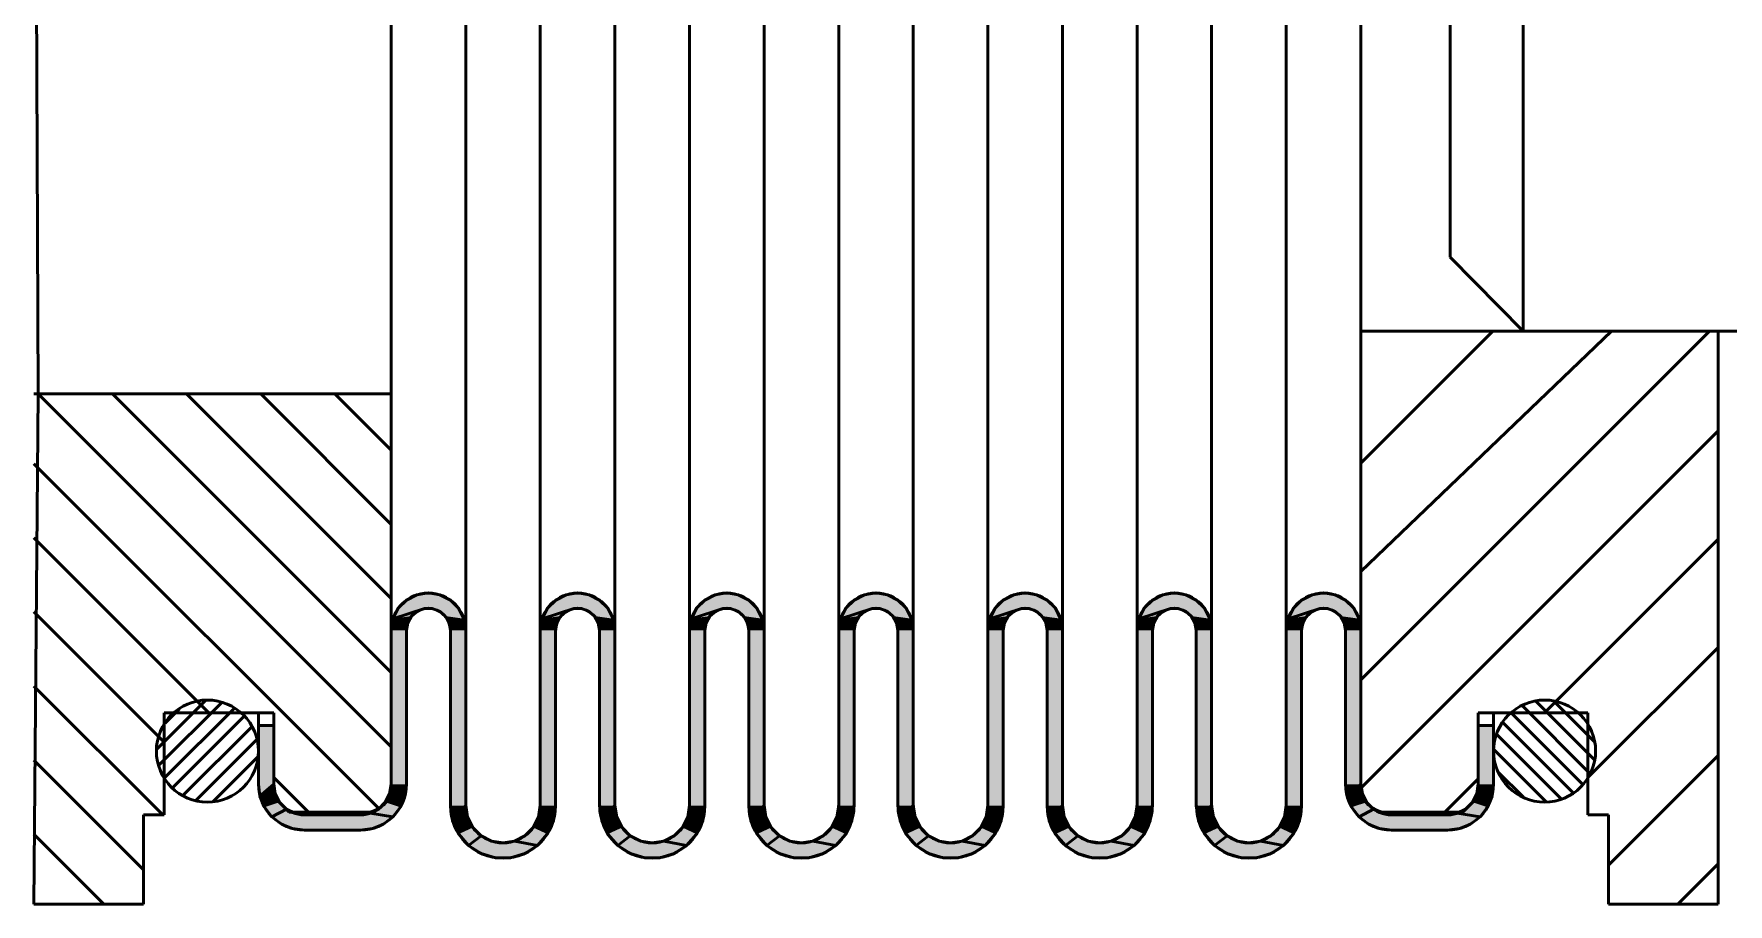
# Model space of a CAD drawing. Header units: millimetres. Extents: x 98 to 4367, y -12 to 2058.
# Drawn here: x 391.4 to 408, y 1270.19 to 1278.72 of the extents above; entities that cross this region are included whole.
import ezdxf

# ---------------------------------------------------------------- set-up
doc = ezdxf.new("R2010")
doc.units = ezdxf.units.MM
doc.layers.get('0').update_dxf_attribs({"lineweight": 50})

# ---------------------------------------------------------------- blocks, each defined once
blk = doc.blocks.new('*U248')
at = {"color": 2, "linetype": 'Continuous', "extrusion": (0, 0, -1)}
for points in [[(-114.841, 180.64), (-116.152, 180.432), (-114.434, 180.432)], [(-115.293, 180.711), (-115.745, 180.64), (-114.841, 180.64)], [(-115.745, 180.64), (-116.152, 180.432), (-114.841, 180.64)], [(-114.11, 180.109), (-115.143, 180.098), (-113.903, 179.701)], [(-114.434, 180.432), (-116.475, 180.109), (-114.11, 180.109)], [(-116.475, 180.109), (-115.143, 180.098), (-114.11, 180.109)], [(-116.152, 180.432), (-116.475, 180.109), (-114.434, 180.432)], [(-116.475, 180.109), (-115.442, 180.098), (-115.143, 180.098)], [(-116.475, 180.109), (-116.683, 179.701), (-115.442, 180.098)], [(-115.442, 180.098), (-116.683, 179.701), (-115.724, 179.996)], [(-115.724, 179.996), (-116.683, 179.701), (-115.953, 179.804)], [(-115.953, 179.804), (-116.683, 179.701), (-116.102, 179.544)], [(-116.683, 179.701), (-116.754, 179.25), (-116.102, 179.544)], [(-116.102, 179.544), (-116.754, 179.25), (-116.154, 179.25)], [(-116.154, 179.25), (-116.754, 172.373), (-116.154, 172.373)], [(-116.754, 179.25), (-116.754, 172.373), (-116.154, 179.25)], [(-116.754, 172.373), (-116.238, 171.792), (-116.154, 172.373)]]:
    blk.add_solid(points, dxfattribs=at)
blk = doc.blocks.new('*U249')
at = {"color": 2, "linetype": 'Continuous', "extrusion": (0, 0, -1)}
for points in [[(-120.687, 180.64), (-121.998, 180.432), (-120.28, 180.432)], [(-121.139, 180.711), (-121.591, 180.64), (-120.687, 180.64)], [(-121.591, 180.64), (-121.998, 180.432), (-120.687, 180.64)], [(-119.957, 180.109), (-120.989, 180.098), (-119.749, 179.701)], [(-120.28, 180.432), (-122.321, 180.109), (-119.957, 180.109)], [(-122.321, 180.109), (-120.989, 180.098), (-119.957, 180.109)], [(-121.998, 180.432), (-122.321, 180.109), (-120.28, 180.432)], [(-122.321, 180.109), (-121.289, 180.098), (-120.989, 180.098)], [(-122.321, 180.109), (-122.529, 179.701), (-121.289, 180.098)], [(-121.289, 180.098), (-122.529, 179.701), (-121.57, 179.996)], [(-121.57, 179.996), (-122.529, 179.701), (-121.799, 179.804)], [(-121.799, 179.804), (-122.529, 179.701), (-121.949, 179.544)], [(-122.529, 179.701), (-122.601, 179.25), (-121.949, 179.544)], [(-121.949, 179.544), (-122.601, 179.25), (-122.001, 179.25)], [(-122.001, 179.25), (-122.601, 172.373), (-122.001, 172.373)], [(-122.601, 179.25), (-122.601, 172.373), (-122.001, 179.25)], [(-122.601, 172.373), (-122.084, 171.792), (-122.001, 172.373)]]:
    blk.add_solid(points, dxfattribs=at)
blk = doc.blocks.new('*U250')
at = {"color": 2, "linetype": 'Continuous', "extrusion": (0, 0, -1)}
for points in [[(-126.534, 180.64), (-127.844, 180.432), (-126.126, 180.432)], [(-126.985, 180.711), (-127.437, 180.64), (-126.534, 180.64)], [(-127.437, 180.64), (-127.844, 180.432), (-126.534, 180.64)], [(-125.803, 180.109), (-126.836, 180.098), (-125.595, 179.701)], [(-126.126, 180.432), (-128.168, 180.109), (-125.803, 180.109)], [(-128.168, 180.109), (-126.836, 180.098), (-125.803, 180.109)], [(-127.844, 180.432), (-128.168, 180.109), (-126.126, 180.432)], [(-128.168, 180.109), (-127.135, 180.098), (-126.836, 180.098)], [(-128.168, 180.109), (-128.375, 179.701), (-127.135, 180.098)], [(-127.135, 180.098), (-128.375, 179.701), (-127.416, 179.996)], [(-127.416, 179.996), (-128.375, 179.701), (-127.645, 179.804)], [(-127.645, 179.804), (-128.375, 179.701), (-127.795, 179.544)], [(-128.375, 179.701), (-128.447, 179.25), (-127.795, 179.544)], [(-127.795, 179.544), (-128.447, 179.25), (-127.847, 179.25)], [(-127.847, 179.25), (-128.447, 172.373), (-127.847, 172.373)], [(-128.447, 179.25), (-128.447, 172.373), (-127.847, 179.25)], [(-128.447, 172.373), (-127.93, 171.792), (-127.847, 172.373)]]:
    blk.add_solid(points, dxfattribs=at)
blk = doc.blocks.new('*U251')
at = {"color": 2, "linetype": 'Continuous', "extrusion": (0, 0, -1)}
for points in [[(-132.38, 180.64), (-133.69, 180.432), (-131.972, 180.432)], [(-132.831, 180.711), (-133.283, 180.64), (-132.38, 180.64)], [(-133.283, 180.64), (-133.69, 180.432), (-132.38, 180.64)], [(-131.649, 180.109), (-132.682, 180.098), (-131.441, 179.701)], [(-131.972, 180.432), (-134.014, 180.109), (-131.649, 180.109)], [(-134.014, 180.109), (-132.682, 180.098), (-131.649, 180.109)], [(-133.69, 180.432), (-134.014, 180.109), (-131.972, 180.432)], [(-134.014, 180.109), (-132.981, 180.098), (-132.682, 180.098)], [(-134.014, 180.109), (-134.221, 179.701), (-132.981, 180.098)], [(-132.981, 180.098), (-134.221, 179.701), (-133.262, 179.996)], [(-133.262, 179.996), (-134.221, 179.701), (-133.491, 179.804)], [(-133.491, 179.804), (-134.221, 179.701), (-133.641, 179.544)], [(-134.221, 179.701), (-134.293, 179.25), (-133.641, 179.544)], [(-133.641, 179.544), (-134.293, 179.25), (-133.693, 179.25)], [(-133.693, 179.25), (-134.293, 172.373), (-133.693, 172.373)], [(-134.293, 179.25), (-134.293, 172.373), (-133.693, 179.25)], [(-134.293, 172.373), (-133.776, 171.792), (-133.693, 172.373)]]:
    blk.add_solid(points, dxfattribs=at)
blk = doc.blocks.new('*U252')
at = {"color": 2, "linetype": 'Continuous', "extrusion": (0, 0, -1)}
for points in [[(-138.226, 180.64), (-139.537, 180.432), (-137.818, 180.432)], [(-138.677, 180.711), (-139.129, 180.64), (-138.226, 180.64)], [(-139.129, 180.64), (-139.537, 180.432), (-138.226, 180.64)], [(-137.495, 180.109), (-138.528, 180.098), (-137.287, 179.701)], [(-137.818, 180.432), (-139.86, 180.109), (-137.495, 180.109)], [(-139.86, 180.109), (-138.528, 180.098), (-137.495, 180.109)], [(-139.537, 180.432), (-139.86, 180.109), (-137.818, 180.432)], [(-139.86, 180.109), (-138.827, 180.098), (-138.528, 180.098)], [(-139.86, 180.109), (-140.067, 179.701), (-138.827, 180.098)], [(-138.827, 180.098), (-140.067, 179.701), (-139.108, 179.996)], [(-139.108, 179.996), (-140.067, 179.701), (-139.337, 179.804)], [(-139.337, 179.804), (-140.067, 179.701), (-139.487, 179.544)], [(-140.067, 179.701), (-140.139, 179.25), (-139.487, 179.544)], [(-139.487, 179.544), (-140.139, 179.25), (-139.539, 179.25)], [(-139.539, 179.25), (-140.139, 172.373), (-139.539, 172.373)], [(-140.139, 179.25), (-140.139, 172.373), (-139.539, 179.25)], [(-140.139, 172.373), (-139.623, 171.792), (-139.539, 172.373)]]:
    blk.add_solid(points, dxfattribs=at)
blk = doc.blocks.new('*U253')
at = {"color": 2, "linetype": 'Continuous', "extrusion": (0, 0, -1)}
for points in [[(-144.072, 180.64), (-145.383, 180.432), (-143.665, 180.432)], [(-144.524, 180.711), (-144.975, 180.64), (-144.072, 180.64)], [(-144.975, 180.64), (-145.383, 180.432), (-144.072, 180.64)], [(-143.341, 180.109), (-144.374, 180.098), (-143.134, 179.701)], [(-143.665, 180.432), (-145.706, 180.109), (-143.341, 180.109)], [(-145.706, 180.109), (-144.374, 180.098), (-143.341, 180.109)], [(-145.383, 180.432), (-145.706, 180.109), (-143.665, 180.432)], [(-145.706, 180.109), (-144.673, 180.098), (-144.374, 180.098)], [(-145.706, 180.109), (-145.914, 179.701), (-144.673, 180.098)], [(-144.673, 180.098), (-145.914, 179.701), (-144.954, 179.996)], [(-144.954, 179.996), (-145.914, 179.701), (-145.184, 179.804)], [(-145.184, 179.804), (-145.914, 179.701), (-145.333, 179.544)], [(-145.914, 179.701), (-145.985, 179.25), (-145.333, 179.544)], [(-145.333, 179.544), (-145.985, 179.25), (-145.385, 179.25)], [(-145.385, 179.25), (-145.985, 172.373), (-145.385, 172.373)], [(-145.985, 179.25), (-145.985, 172.373), (-145.385, 179.25)], [(-145.985, 172.373), (-145.469, 171.792), (-145.385, 172.373)]]:
    blk.add_solid(points, dxfattribs=at)
blk = doc.blocks.new('*U254')
at = {"color": 2, "linetype": 'Continuous', "extrusion": (0, 0, -1)}
for points in [[(-149.918, 180.64), (-151.229, 180.432), (-149.511, 180.432)], [(-150.37, 180.711), (-150.821, 180.64), (-149.918, 180.64)], [(-150.821, 180.64), (-151.229, 180.432), (-149.918, 180.64)], [(-149.187, 180.109), (-150.22, 180.098), (-148.98, 179.701)], [(-149.511, 180.432), (-151.552, 180.109), (-149.187, 180.109)], [(-151.552, 180.109), (-150.22, 180.098), (-149.187, 180.109)], [(-151.229, 180.432), (-151.552, 180.109), (-149.511, 180.432)], [(-151.552, 180.109), (-150.519, 180.098), (-150.22, 180.098)], [(-151.552, 180.109), (-151.76, 179.701), (-150.519, 180.098)], [(-150.519, 180.098), (-151.76, 179.701), (-150.801, 179.996)], [(-150.801, 179.996), (-151.76, 179.701), (-151.03, 179.804)], [(-151.03, 179.804), (-151.76, 179.701), (-151.179, 179.544)], [(-151.76, 179.701), (-151.831, 179.25), (-151.179, 179.544)], [(-151.179, 179.544), (-151.831, 179.25), (-151.231, 179.25)], [(-151.231, 179.25), (-151.831, 173.211), (-151.231, 173.211)], [(-151.831, 179.25), (-151.831, 173.211), (-151.231, 179.25)], [(-151.831, 173.211), (-151.293, 172.745), (-151.231, 173.211)]]:
    blk.add_solid(points, dxfattribs=at)
blk = doc.blocks.new('*U255')
at = {"color": 2, "linetype": 'Continuous', "extrusion": (0, 0, -1)}
for points in [[(-115.143, 180.098), (-114.862, 179.996), (-113.903, 179.701)], [(-114.862, 179.996), (-114.633, 179.804), (-113.903, 179.701)], [(-113.903, 179.701), (-114.483, 179.544), (-113.831, 179.25)], [(-114.483, 179.544), (-114.431, 179.25), (-113.831, 179.25)], [(-114.633, 179.804), (-114.483, 179.544), (-113.903, 179.701)], [(-113.831, 179.25), (-114.431, 173.211), (-113.831, 173.211)], [(-114.431, 179.25), (-114.431, 173.211), (-113.831, 179.25)], [(-113.773, 172.84), (-114.37, 172.745), (-113.602, 172.506)], [(-114.37, 172.745), (-114.19, 172.311), (-113.602, 172.506)], [(-113.831, 173.211), (-114.37, 172.745), (-113.773, 172.84)], [(-114.431, 173.211), (-114.37, 172.745), (-113.831, 173.211)], [(-113.337, 172.24), (-113.904, 171.939), (-113.002, 172.07)], [(-113.602, 172.506), (-114.19, 172.311), (-113.337, 172.24)], [(-114.19, 172.311), (-113.904, 171.939), (-113.337, 172.24)]]:
    blk.add_solid(points, dxfattribs=at)
blk = doc.blocks.new('*U256')
at = {"color": 2, "linetype": 'Continuous', "extrusion": (0, 0, -1)}
for points in [[(-120.989, 180.098), (-120.708, 179.996), (-119.749, 179.701)], [(-120.708, 179.996), (-120.479, 179.804), (-119.749, 179.701)], [(-119.749, 179.701), (-120.329, 179.544), (-119.677, 179.25)], [(-120.329, 179.544), (-120.277, 179.25), (-119.677, 179.25)], [(-120.479, 179.804), (-120.329, 179.544), (-119.749, 179.701)], [(-119.677, 179.25), (-120.277, 172.373), (-119.677, 172.373)], [(-120.277, 179.25), (-120.277, 172.373), (-119.677, 179.25)], [(-119.677, 172.373), (-120.194, 171.792), (-119.606, 171.921)], [(-120.277, 172.373), (-120.194, 171.792), (-119.677, 172.373)], [(-119.398, 171.514), (-119.95, 171.258), (-119.075, 171.19)], [(-119.606, 171.921), (-120.194, 171.792), (-119.398, 171.514)], [(-120.194, 171.792), (-119.95, 171.258), (-119.398, 171.514)], [(-119.075, 171.19), (-119.566, 170.815), (-118.668, 170.983)], [(-119.95, 171.258), (-119.566, 170.815), (-119.075, 171.19)]]:
    blk.add_solid(points, dxfattribs=at)
blk = doc.blocks.new('*U257')
at = {"color": 2, "linetype": 'Continuous', "extrusion": (0, 0, -1)}
for points in [[(-126.836, 180.098), (-126.554, 179.996), (-125.595, 179.701)], [(-126.554, 179.996), (-126.325, 179.804), (-125.595, 179.701)], [(-125.595, 179.701), (-126.176, 179.544), (-125.524, 179.25)], [(-126.176, 179.544), (-126.124, 179.25), (-125.524, 179.25)], [(-126.325, 179.804), (-126.176, 179.544), (-125.595, 179.701)], [(-125.524, 179.25), (-126.124, 172.373), (-125.524, 172.373)], [(-126.124, 179.25), (-126.124, 172.373), (-125.524, 179.25)], [(-125.524, 172.373), (-126.04, 171.792), (-125.452, 171.921)], [(-126.124, 172.373), (-126.04, 171.792), (-125.524, 172.373)], [(-125.245, 171.514), (-125.796, 171.258), (-124.921, 171.19)], [(-125.452, 171.921), (-126.04, 171.792), (-125.245, 171.514)], [(-126.04, 171.792), (-125.796, 171.258), (-125.245, 171.514)], [(-124.921, 171.19), (-125.412, 170.815), (-124.514, 170.983)], [(-125.796, 171.258), (-125.412, 170.815), (-124.921, 171.19)]]:
    blk.add_solid(points, dxfattribs=at)
blk = doc.blocks.new('*U258')
at = {"color": 2, "linetype": 'Continuous', "extrusion": (0, 0, -1)}
for points in [[(-132.682, 180.098), (-132.401, 179.996), (-131.441, 179.701)], [(-132.401, 179.996), (-132.171, 179.804), (-131.441, 179.701)], [(-131.441, 179.701), (-132.022, 179.544), (-131.37, 179.25)], [(-132.022, 179.544), (-131.97, 179.25), (-131.37, 179.25)], [(-132.171, 179.804), (-132.022, 179.544), (-131.441, 179.701)], [(-131.37, 179.25), (-131.97, 172.373), (-131.37, 172.373)], [(-131.97, 179.25), (-131.97, 172.373), (-131.37, 179.25)], [(-131.37, 172.373), (-131.886, 171.792), (-131.298, 171.921)], [(-131.97, 172.373), (-131.886, 171.792), (-131.37, 172.373)], [(-131.091, 171.514), (-131.643, 171.258), (-130.767, 171.19)], [(-131.298, 171.921), (-131.886, 171.792), (-131.091, 171.514)], [(-131.886, 171.792), (-131.643, 171.258), (-131.091, 171.514)], [(-130.767, 171.19), (-131.258, 170.815), (-130.36, 170.983)], [(-131.643, 171.258), (-131.258, 170.815), (-130.767, 171.19)]]:
    blk.add_solid(points, dxfattribs=at)
blk = doc.blocks.new('*U259')
at = {"color": 2, "linetype": 'Continuous', "extrusion": (0, 0, -1)}
for points in [[(-138.528, 180.098), (-138.247, 179.996), (-137.287, 179.701)], [(-138.247, 179.996), (-138.018, 179.804), (-137.287, 179.701)], [(-137.287, 179.701), (-137.868, 179.544), (-137.216, 179.25)], [(-137.868, 179.544), (-137.816, 179.25), (-137.216, 179.25)], [(-138.018, 179.804), (-137.868, 179.544), (-137.287, 179.701)], [(-137.216, 179.25), (-137.816, 172.373), (-137.216, 172.373)], [(-137.816, 179.25), (-137.816, 172.373), (-137.216, 179.25)], [(-137.216, 172.373), (-137.732, 171.792), (-137.144, 171.921)], [(-137.816, 172.373), (-137.732, 171.792), (-137.216, 172.373)], [(-136.937, 171.514), (-137.489, 171.258), (-136.613, 171.19)], [(-137.144, 171.921), (-137.732, 171.792), (-136.937, 171.514)], [(-137.732, 171.792), (-137.489, 171.258), (-136.937, 171.514)], [(-136.613, 171.19), (-137.104, 170.815), (-136.206, 170.983)], [(-137.489, 171.258), (-137.104, 170.815), (-136.613, 171.19)]]:
    blk.add_solid(points, dxfattribs=at)
blk = doc.blocks.new('*U260')
at = {"color": 2, "linetype": 'Continuous', "extrusion": (0, 0, -1)}
for points in [[(-144.374, 180.098), (-144.093, 179.996), (-143.134, 179.701)], [(-144.093, 179.996), (-143.864, 179.804), (-143.134, 179.701)], [(-143.134, 179.701), (-143.714, 179.544), (-143.062, 179.25)], [(-143.714, 179.544), (-143.662, 179.25), (-143.062, 179.25)], [(-143.864, 179.804), (-143.714, 179.544), (-143.134, 179.701)], [(-143.062, 179.25), (-143.662, 172.373), (-143.062, 172.373)], [(-143.662, 179.25), (-143.662, 172.373), (-143.062, 179.25)], [(-143.062, 172.373), (-143.579, 171.792), (-142.991, 171.921)], [(-143.662, 172.373), (-143.579, 171.792), (-143.062, 172.373)], [(-142.783, 171.514), (-143.335, 171.258), (-142.46, 171.19)], [(-142.991, 171.921), (-143.579, 171.792), (-142.783, 171.514)], [(-143.579, 171.792), (-143.335, 171.258), (-142.783, 171.514)], [(-142.46, 171.19), (-142.951, 170.815), (-142.052, 170.983)], [(-143.335, 171.258), (-142.951, 170.815), (-142.46, 171.19)]]:
    blk.add_solid(points, dxfattribs=at)
blk = doc.blocks.new('*U261')
at = {"color": 2, "linetype": 'Continuous', "extrusion": (0, 0, -1)}
for points in [[(-150.22, 180.098), (-149.939, 179.996), (-148.98, 179.701)], [(-149.939, 179.996), (-149.71, 179.804), (-148.98, 179.701)], [(-148.98, 179.701), (-149.56, 179.544), (-148.908, 179.25)], [(-149.56, 179.544), (-149.508, 179.25), (-148.908, 179.25)], [(-149.71, 179.804), (-149.56, 179.544), (-148.98, 179.701)], [(-148.908, 179.25), (-149.508, 172.373), (-148.908, 172.373)], [(-149.508, 179.25), (-149.508, 172.373), (-148.908, 179.25)], [(-148.908, 172.373), (-149.425, 171.792), (-148.837, 171.921)], [(-149.508, 172.373), (-149.425, 171.792), (-148.908, 172.373)], [(-148.629, 171.514), (-149.181, 171.258), (-148.306, 171.19)], [(-148.837, 171.921), (-149.425, 171.792), (-148.629, 171.514)], [(-149.425, 171.792), (-149.181, 171.258), (-148.629, 171.514)], [(-148.306, 171.19), (-148.797, 170.815), (-147.898, 170.983)], [(-149.181, 171.258), (-148.797, 170.815), (-148.306, 171.19)]]:
    blk.add_solid(points, dxfattribs=at)
blk = doc.blocks.new('*U262')
at = {"color": 2, "linetype": 'Continuous', "extrusion": (0, 0, -1)}
for points in [[(-108.631, 173.211), (-108.631, 175.511), (-108.693, 172.745)], [(-109.231, 175.511), (-108.693, 172.745), (-108.631, 175.511)], [(-108.693, 172.745), (-109.231, 175.511), (-109.231, 173.211)]]:
    blk.add_solid(points, dxfattribs=at)
blk = doc.blocks.new('*U263')
at = {"color": 2, "linetype": 'Continuous', "extrusion": (0, 0, -1)}
for points in [[(-157.031, 173.211), (-156.431, 175.511), (-157.031, 175.511)], [(-156.431, 175.511), (-157.031, 173.211), (-156.431, 173.211)], [(-156.373, 172.84), (-156.97, 172.745), (-156.202, 172.506)], [(-156.97, 172.745), (-156.79, 172.311), (-156.202, 172.506)], [(-156.431, 173.211), (-156.97, 172.745), (-156.373, 172.84)], [(-157.031, 173.211), (-156.97, 172.745), (-156.431, 173.211)], [(-155.937, 172.24), (-156.504, 171.939), (-155.602, 172.07)], [(-156.202, 172.506), (-156.79, 172.311), (-155.937, 172.24)], [(-156.79, 172.311), (-156.504, 171.939), (-155.937, 172.24)]]:
    blk.add_solid(points, dxfattribs=at)
blk = doc.blocks.new('*U264')
at = {"color": 2, "linetype": 'Continuous', "extrusion": (0, 0, -1)}
for points in [[(-109.231, 173.211), (-109.29, 172.84), (-108.693, 172.745)], [(-109.29, 172.84), (-109.461, 172.506), (-108.693, 172.745)], [(-108.693, 172.745), (-109.461, 172.506), (-108.872, 172.311)], [(-109.461, 172.506), (-109.726, 172.24), (-108.872, 172.311)], [(-108.872, 172.311), (-109.726, 172.24), (-109.159, 171.939)]]:
    blk.add_solid(points, dxfattribs=at)
blk = doc.blocks.new('*U265')
at = {"color": 2, "linetype": 'Continuous', "extrusion": (0, 0, -1)}
for points in [[(-151.831, 173.211), (-151.89, 172.84), (-151.293, 172.745)], [(-151.89, 172.84), (-152.061, 172.506), (-151.293, 172.745)], [(-151.293, 172.745), (-152.061, 172.506), (-151.472, 172.311)], [(-152.061, 172.506), (-152.326, 172.24), (-151.472, 172.311)], [(-151.472, 172.311), (-152.326, 172.24), (-151.759, 171.939)]]:
    blk.add_solid(points, dxfattribs=at)
blk = doc.blocks.new('*U266')
at = {"color": 2, "linetype": 'Continuous', "extrusion": (0, 0, -1)}
for points in [[(-109.726, 172.24), (-110.061, 172.07), (-109.159, 171.939)], [(-110.061, 172.07), (-110.431, 172.011), (-109.159, 171.939)], [(-112.631, 172.011), (-113.904, 171.939), (-109.159, 171.939)], [(-109.159, 171.939), (-110.431, 172.011), (-112.631, 172.011)], [(-113.002, 172.07), (-113.904, 171.939), (-112.631, 172.011)], [(-109.159, 171.939), (-113.531, 171.652), (-109.531, 171.652)], [(-113.904, 171.939), (-113.531, 171.652), (-109.159, 171.939)], [(-109.531, 171.652), (-113.097, 171.473), (-109.965, 171.473)], [(-113.531, 171.652), (-113.097, 171.473), (-109.531, 171.652)], [(-109.965, 171.473), (-112.631, 171.411), (-110.431, 171.411)], [(-113.097, 171.473), (-112.631, 171.411), (-109.965, 171.473)]]:
    blk.add_solid(points, dxfattribs=at)
blk = doc.blocks.new('*U267')
at = {"color": 2, "linetype": 'Continuous', "extrusion": (0, 0, -1)}
for points in [[(-152.326, 172.24), (-152.661, 172.07), (-151.759, 171.939)], [(-152.661, 172.07), (-153.031, 172.011), (-151.759, 171.939)], [(-155.231, 172.011), (-156.504, 171.939), (-151.759, 171.939)], [(-151.759, 171.939), (-153.031, 172.011), (-155.231, 172.011)], [(-155.602, 172.07), (-156.504, 171.939), (-155.231, 172.011)], [(-151.759, 171.939), (-156.131, 171.652), (-152.131, 171.652)], [(-156.504, 171.939), (-156.131, 171.652), (-151.759, 171.939)], [(-152.131, 171.652), (-155.697, 171.473), (-152.565, 171.473)], [(-156.131, 171.652), (-155.697, 171.473), (-152.131, 171.652)], [(-152.565, 171.473), (-155.231, 171.411), (-153.031, 171.411)], [(-155.697, 171.473), (-155.231, 171.411), (-152.565, 171.473)]]:
    blk.add_solid(points, dxfattribs=at)
blk = doc.blocks.new('*U268')
at = {"color": 2, "linetype": 'Continuous', "extrusion": (0, 0, -1)}
for points in [[(-116.754, 172.373), (-116.826, 171.921), (-116.238, 171.792)], [(-116.826, 171.921), (-117.034, 171.514), (-116.238, 171.792)], [(-116.238, 171.792), (-117.034, 171.514), (-116.482, 171.258)], [(-117.034, 171.514), (-117.357, 171.19), (-116.482, 171.258)], [(-116.482, 171.258), (-117.357, 171.19), (-116.866, 170.815)]]:
    blk.add_solid(points, dxfattribs=at)
blk = doc.blocks.new('*U269')
at = {"color": 2, "linetype": 'Continuous', "extrusion": (0, 0, -1)}
for points in [[(-122.601, 172.373), (-122.672, 171.921), (-122.084, 171.792)], [(-122.672, 171.921), (-122.88, 171.514), (-122.084, 171.792)], [(-122.084, 171.792), (-122.88, 171.514), (-122.328, 171.258)], [(-122.88, 171.514), (-123.203, 171.19), (-122.328, 171.258)], [(-122.328, 171.258), (-123.203, 171.19), (-122.712, 170.815)]]:
    blk.add_solid(points, dxfattribs=at)
blk = doc.blocks.new('*U270')
at = {"color": 2, "linetype": 'Continuous', "extrusion": (0, 0, -1)}
for points in [[(-128.447, 172.373), (-128.518, 171.921), (-127.93, 171.792)], [(-128.518, 171.921), (-128.726, 171.514), (-127.93, 171.792)], [(-127.93, 171.792), (-128.726, 171.514), (-128.174, 171.258)], [(-128.726, 171.514), (-129.049, 171.19), (-128.174, 171.258)], [(-128.174, 171.258), (-129.049, 171.19), (-128.558, 170.815)]]:
    blk.add_solid(points, dxfattribs=at)
blk = doc.blocks.new('*U271')
at = {"color": 2, "linetype": 'Continuous', "extrusion": (0, 0, -1)}
for points in [[(-134.293, 172.373), (-134.364, 171.921), (-133.776, 171.792)], [(-134.364, 171.921), (-134.572, 171.514), (-133.776, 171.792)], [(-133.776, 171.792), (-134.572, 171.514), (-134.02, 171.258)], [(-134.572, 171.514), (-134.895, 171.19), (-134.02, 171.258)], [(-134.02, 171.258), (-134.895, 171.19), (-134.404, 170.815)]]:
    blk.add_solid(points, dxfattribs=at)
blk = doc.blocks.new('*U272')
at = {"color": 2, "linetype": 'Continuous', "extrusion": (0, 0, -1)}
for points in [[(-140.139, 172.373), (-140.211, 171.921), (-139.623, 171.792)], [(-140.211, 171.921), (-140.418, 171.514), (-139.623, 171.792)], [(-139.623, 171.792), (-140.418, 171.514), (-139.866, 171.258)], [(-140.418, 171.514), (-140.741, 171.19), (-139.866, 171.258)], [(-139.866, 171.258), (-140.741, 171.19), (-140.251, 170.815)]]:
    blk.add_solid(points, dxfattribs=at)
blk = doc.blocks.new('*U273')
at = {"color": 2, "linetype": 'Continuous', "extrusion": (0, 0, -1)}
for points in [[(-145.985, 172.373), (-146.057, 171.921), (-145.469, 171.792)], [(-146.057, 171.921), (-146.264, 171.514), (-145.469, 171.792)], [(-145.469, 171.792), (-146.264, 171.514), (-145.712, 171.258)], [(-146.264, 171.514), (-146.588, 171.19), (-145.712, 171.258)], [(-145.712, 171.258), (-146.588, 171.19), (-146.097, 170.815)]]:
    blk.add_solid(points, dxfattribs=at)
blk = doc.blocks.new('*U274')
at = {"color": 2, "linetype": 'Continuous', "extrusion": (0, 0, -1)}
for points in [[(-117.357, 171.19), (-117.764, 170.983), (-116.866, 170.815)], [(-117.764, 170.983), (-118.216, 170.911), (-116.866, 170.815)], [(-118.216, 170.911), (-119.566, 170.815), (-116.866, 170.815)], [(-116.866, 170.815), (-119.072, 170.498), (-117.36, 170.498)], [(-119.566, 170.815), (-119.072, 170.498), (-116.866, 170.815)], [(-118.668, 170.983), (-119.566, 170.815), (-118.216, 170.911)], [(-117.36, 170.498), (-118.509, 170.332), (-117.923, 170.332)], [(-119.072, 170.498), (-118.509, 170.332), (-117.36, 170.498)]]:
    blk.add_solid(points, dxfattribs=at)
blk = doc.blocks.new('*U275')
at = {"color": 2, "linetype": 'Continuous', "extrusion": (0, 0, -1)}
for points in [[(-123.203, 171.19), (-123.61, 170.983), (-122.712, 170.815)], [(-123.61, 170.983), (-124.062, 170.911), (-122.712, 170.815)], [(-124.062, 170.911), (-125.412, 170.815), (-122.712, 170.815)], [(-122.712, 170.815), (-124.918, 170.498), (-123.206, 170.498)], [(-125.412, 170.815), (-124.918, 170.498), (-122.712, 170.815)], [(-124.514, 170.983), (-125.412, 170.815), (-124.062, 170.911)], [(-123.206, 170.498), (-124.355, 170.332), (-123.769, 170.332)], [(-124.918, 170.498), (-124.355, 170.332), (-123.206, 170.498)]]:
    blk.add_solid(points, dxfattribs=at)
blk = doc.blocks.new('*U276')
at = {"color": 2, "linetype": 'Continuous', "extrusion": (0, 0, -1)}
for points in [[(-129.049, 171.19), (-129.457, 170.983), (-128.558, 170.815)], [(-129.457, 170.983), (-129.908, 170.911), (-128.558, 170.815)], [(-129.908, 170.911), (-131.258, 170.815), (-128.558, 170.815)], [(-128.558, 170.815), (-130.765, 170.498), (-129.052, 170.498)], [(-131.258, 170.815), (-130.765, 170.498), (-128.558, 170.815)], [(-130.36, 170.983), (-131.258, 170.815), (-129.908, 170.911)], [(-129.052, 170.498), (-130.202, 170.332), (-129.615, 170.332)], [(-130.765, 170.498), (-130.202, 170.332), (-129.052, 170.498)]]:
    blk.add_solid(points, dxfattribs=at)
blk = doc.blocks.new('*U277')
at = {"color": 2, "linetype": 'Continuous', "extrusion": (0, 0, -1)}
for points in [[(-134.895, 171.19), (-135.303, 170.983), (-134.404, 170.815)], [(-135.303, 170.983), (-135.754, 170.911), (-134.404, 170.815)], [(-135.754, 170.911), (-137.104, 170.815), (-134.404, 170.815)], [(-134.404, 170.815), (-136.611, 170.498), (-134.898, 170.498)], [(-137.104, 170.815), (-136.611, 170.498), (-134.404, 170.815)], [(-136.206, 170.983), (-137.104, 170.815), (-135.754, 170.911)], [(-134.898, 170.498), (-136.048, 170.332), (-135.461, 170.332)], [(-136.611, 170.498), (-136.048, 170.332), (-134.898, 170.498)]]:
    blk.add_solid(points, dxfattribs=at)
blk = doc.blocks.new('*U278')
at = {"color": 2, "linetype": 'Continuous', "extrusion": (0, 0, -1)}
for points in [[(-140.741, 171.19), (-141.149, 170.983), (-140.251, 170.815)], [(-141.149, 170.983), (-141.601, 170.911), (-140.251, 170.815)], [(-141.601, 170.911), (-142.951, 170.815), (-140.251, 170.815)], [(-140.251, 170.815), (-142.457, 170.498), (-140.744, 170.498)], [(-142.951, 170.815), (-142.457, 170.498), (-140.251, 170.815)], [(-142.052, 170.983), (-142.951, 170.815), (-141.601, 170.911)], [(-140.744, 170.498), (-141.894, 170.332), (-141.307, 170.332)], [(-142.457, 170.498), (-141.894, 170.332), (-140.744, 170.498)]]:
    blk.add_solid(points, dxfattribs=at)
blk = doc.blocks.new('*U279')
at = {"color": 2, "linetype": 'Continuous', "extrusion": (0, 0, -1)}
for points in [[(-146.588, 171.19), (-146.995, 170.983), (-146.097, 170.815)], [(-146.995, 170.983), (-147.447, 170.911), (-146.097, 170.815)], [(-147.447, 170.911), (-148.797, 170.815), (-146.097, 170.815)], [(-146.097, 170.815), (-148.303, 170.498), (-146.59, 170.498)], [(-148.797, 170.815), (-148.303, 170.498), (-146.097, 170.815)], [(-147.898, 170.983), (-148.797, 170.815), (-147.447, 170.911)], [(-146.59, 170.498), (-147.74, 170.332), (-147.153, 170.332)], [(-148.303, 170.498), (-147.74, 170.332), (-146.59, 170.498)]]:
    blk.add_solid(points, dxfattribs=at)

msp = doc.modelspace()

# ---------------------------------------------------------------- linework, layer by layer
at = {"linetype": 'Continuous'}
for p, q in [((395.632, 1289.221), (395.632, 1271.152)), ((396.362, 1289.221), (396.362, 1271.152)), ((397.093, 1289.221), (397.093, 1271.152)), ((397.824, 1289.221), (397.824, 1271.152)), ((398.555, 1289.221), (398.555, 1271.152)), ((399.286, 1289.221), (399.286, 1271.152)), ((400.016, 1289.221), (400.016, 1271.152)), ((400.747, 1289.221), (400.747, 1271.152)), ((401.478, 1289.221), (401.478, 1271.152)), ((402.209, 1289.221), (402.209, 1271.152)), ((402.939, 1289.221), (402.939, 1271.152)), ((403.67, 1289.221), (403.67, 1271.152)), ((394.901, 1271.337), (394.901, 1289.037)), ((404.401, 1271.337), (404.401, 1289.037)), ((404.401, 1274.507), (405.695, 1275.801)), ((404.401, 1273.446), (406.856, 1275.801)), ((404.401, 1272.385), (407.817, 1275.801)), ((407.901, 1270.187), (407.901, 1275.801)), ((391.401, 1270.187), (391.444, 1275.187)), ((394.901, 1275.187), (391.401, 1275.187)), ((394.901, 1271.73), (391.444, 1275.187)), ((394.901, 1272.456), (392.17, 1275.187)), ((394.901, 1273.182), (392.896, 1275.187)), ((394.901, 1273.909), (393.623, 1275.187)), ((394.901, 1274.635), (394.349, 1275.187)), ((404.403, 1271.326), (407.901, 1274.825)), ((394.779, 1271.125), (391.401, 1274.503)), ((393.116, 1272.062), (391.401, 1273.777)), ((406.199, 1272.062), (407.901, 1273.764)), ((392.676, 1271.775), (391.401, 1273.05)), ((394.901, 1272.871), (394.919, 1272.984)), ((396.362, 1272.871), (396.38, 1272.984)), ((397.824, 1272.871), (397.842, 1272.984)), ((399.286, 1272.871), (399.303, 1272.984)), ((400.747, 1272.871), (400.765, 1272.984)), ((402.209, 1272.871), (402.227, 1272.984)), ((403.67, 1272.871), (403.688, 1272.984)), ((395.051, 1272.871), (395.051, 1271.362)), ((395.482, 1272.871), (395.482, 1271.152)), ((396.512, 1272.871), (396.512, 1271.152)), ((396.943, 1272.871), (396.943, 1271.152)), ((397.974, 1272.871), (397.974, 1271.152)), ((398.405, 1272.871), (398.405, 1271.152)), ((399.436, 1272.871), (399.436, 1271.152)), ((399.866, 1272.871), (399.866, 1271.152)), ((400.897, 1272.871), (400.897, 1271.152)), ((401.328, 1272.871), (401.328, 1271.152)), ((402.359, 1272.871), (402.359, 1271.152)), ((402.789, 1272.871), (402.789, 1271.152)), ((403.82, 1272.871), (403.82, 1271.152)), ((404.251, 1272.871), (404.251, 1271.362)), ((406.626, 1271.428), (407.901, 1272.703)), ((392.663, 1271.062), (391.401, 1272.324)), ((392.603, 1271.701), (393.087, 1272.185)), ((392.623, 1271.544), (393.243, 1272.164)), ((392.679, 1271.423), (393.365, 1272.109)), ((392.687, 1271.961), (392.827, 1272.101)), ((406.646, 1271.466), (405.98, 1272.132)), ((406.689, 1271.6), (406.114, 1272.175)), ((406.689, 1271.777), (406.291, 1272.175)), ((392.676, 1272.062), (393.751, 1272.062)), ((392.676, 1272.062), (392.676, 1271.062)), ((392.758, 1271.325), (393.462, 1272.03)), ((392.86, 1271.25), (393.538, 1271.928)), ((393.601, 1272.062), (393.601, 1271.362)), ((393.601, 1271.937), (393.751, 1271.937)), ((393.751, 1272.062), (393.751, 1271.237)), ((406.626, 1272.062), (405.551, 1272.062)), ((405.551, 1271.237), (405.551, 1272.062)), ((405.551, 1271.937), (405.701, 1271.937)), ((405.701, 1272.062), (405.701, 1271.362)), ((406.482, 1271.277), (405.791, 1271.967)), ((406.575, 1271.36), (405.874, 1272.061)), ((406.626, 1271.062), (406.626, 1272.062)), ((392.988, 1271.202), (393.586, 1271.8)), ((406.364, 1271.218), (405.732, 1271.85)), ((392.476, 1270.522), (391.401, 1271.597)), ((393.157, 1271.194), (393.594, 1271.631)), ((406.216, 1271.189), (405.703, 1271.702)), ((406.826, 1270.568), (407.901, 1271.643)), ((394.091, 1271.087), (393.751, 1271.427)), ((405.991, 1271.237), (405.751, 1271.477)), ((393.751, 1271.362), (393.766, 1271.269)), ((404.401, 1271.362), (404.416, 1271.269)), ((405.224, 1271.087), (405.551, 1271.414)), ((393.751, 1271.237), (393.901, 1271.087)), ((395.632, 1271.152), (395.65, 1271.039)), ((397.093, 1271.152), (397.111, 1271.039)), ((398.555, 1271.152), (398.573, 1271.039)), ((400.016, 1271.152), (400.034, 1271.039)), ((401.478, 1271.152), (401.496, 1271.039)), ((402.939, 1271.152), (402.957, 1271.039)), ((405.551, 1271.237), (405.401, 1271.087)), ((392.476, 1271.062), (392.676, 1271.062)), ((392.476, 1271.062), (392.476, 1270.187)), ((393.901, 1271.087), (394.651, 1271.087)), ((394.051, 1271.087), (394.051, 1271.062)), ((394.051, 1271.062), (394.601, 1271.062)), ((394.601, 1271.087), (394.601, 1271.062)), ((394.601, 1271.062), (394.694, 1271.077)), ((405.401, 1271.087), (404.651, 1271.087)), ((404.701, 1271.087), (404.701, 1271.062)), ((404.701, 1271.062), (405.251, 1271.062)), ((405.251, 1271.087), (405.251, 1271.062)), ((405.251, 1271.062), (405.344, 1271.077)), ((406.826, 1271.062), (406.626, 1271.062)), ((406.826, 1270.187), (406.826, 1271.062)), ((392.085, 1270.187), (391.401, 1270.871)), ((394.051, 1270.912), (394.601, 1270.912)), ((395.997, 1270.787), (396.11, 1270.805)), ((397.459, 1270.787), (397.572, 1270.805)), ((398.92, 1270.787), (399.033, 1270.805)), ((400.382, 1270.787), (400.495, 1270.805)), ((401.843, 1270.787), (401.956, 1270.805)), ((403.305, 1270.787), (403.418, 1270.805)), ((404.701, 1270.912), (405.251, 1270.912)), ((407.506, 1270.187), (407.901, 1270.582)), ((391.401, 1270.187), (392.476, 1270.187)), ((407.901, 1270.187), (406.826, 1270.187))]:
    msp.add_line(p, q, dxfattribs=at)
for p, q in [((391.401, 1285.187), (391.444, 1275.187)), ((405.99, 1284.801), (405.99, 1275.801)), ((405.275, 1283.95), (405.275, 1276.527)), ((405.275, 1276.527), (405.99, 1275.801)), ((407.901, 1275.801), (404.401, 1275.801)), ((405.99, 1275.801), (425.296, 1275.801))]:
    msp.add_line(p, q)
at = {"color": 0, "linetype": 'Continuous'}
for points in [[(395.101, 1273.01), (395.064, 1272.945), (395.051, 1272.871), (395.051, 1271.362), (395.036, 1271.245), (394.991, 1271.137), (394.919, 1271.044), (394.694, 1271.077), (394.777, 1271.119), (394.844, 1271.186), (394.886, 1271.269), (394.901, 1271.362), (394.901, 1272.871), (394.919, 1272.984), (395.229, 1273.084), (395.159, 1273.058), (395.101, 1273.01)], [(395.266, 1273.237), (395.379, 1273.219), (395.481, 1273.167), (395.562, 1273.086), (395.614, 1272.984), (395.632, 1272.871), (395.632, 1271.152), (395.503, 1271.007), (395.482, 1271.152), (395.482, 1272.871), (395.469, 1272.945), (395.431, 1273.01), (395.374, 1273.058), (395.304, 1273.084), (395.229, 1273.084), (394.919, 1272.984), (394.971, 1273.086), (395.052, 1273.167), (395.153, 1273.219), (395.266, 1273.237)], [(395.482, 1272.871), (395.469, 1272.945), (395.431, 1273.01), (395.374, 1273.058), (395.304, 1273.084), (395.229, 1273.084), (394.919, 1272.984), (394.971, 1273.086), (395.052, 1273.167), (395.153, 1273.219), (395.266, 1273.237)], [(395.229, 1273.084), (395.159, 1273.058), (395.101, 1273.01)], [(395.266, 1273.237), (395.379, 1273.219), (395.481, 1273.167), (395.562, 1273.086), (395.614, 1272.984), (395.632, 1272.871)], [(396.563, 1273.01), (396.525, 1272.945), (396.512, 1272.871), (396.512, 1271.152), (396.492, 1271.007), (396.431, 1270.874), (396.335, 1270.763), (396.11, 1270.805), (396.212, 1270.857), (396.293, 1270.937), (396.345, 1271.039), (396.362, 1271.152), (396.362, 1272.871), (396.38, 1272.984), (396.69, 1273.084), (396.62, 1273.058), (396.563, 1273.01)], [(396.728, 1273.237), (396.841, 1273.219), (396.943, 1273.167), (397.023, 1273.086), (397.075, 1272.984), (397.093, 1272.871), (397.093, 1271.152), (396.964, 1271.007), (396.943, 1271.152), (396.943, 1272.871), (396.93, 1272.945), (396.893, 1273.01), (396.836, 1273.058), (396.765, 1273.084), (396.69, 1273.084), (396.38, 1272.984), (396.432, 1273.086), (396.513, 1273.167), (396.615, 1273.219), (396.728, 1273.237)], [(396.943, 1272.871), (396.93, 1272.945), (396.893, 1273.01), (396.836, 1273.058), (396.765, 1273.084), (396.69, 1273.084), (396.38, 1272.984), (396.432, 1273.086), (396.513, 1273.167), (396.615, 1273.219), (396.728, 1273.237)], [(396.69, 1273.084), (396.62, 1273.058), (396.563, 1273.01)], [(396.728, 1273.237), (396.841, 1273.219), (396.943, 1273.167), (397.023, 1273.086), (397.075, 1272.984), (397.093, 1272.871)], [(398.024, 1273.01), (397.987, 1272.945), (397.974, 1272.871), (397.974, 1271.152), (397.953, 1271.007), (397.892, 1270.874), (397.796, 1270.763), (397.572, 1270.805), (397.673, 1270.857), (397.754, 1270.937), (397.806, 1271.039), (397.824, 1271.152), (397.824, 1272.871), (397.842, 1272.984), (398.152, 1273.084), (398.082, 1273.058), (398.024, 1273.01)], [(398.189, 1273.237), (398.302, 1273.219), (398.404, 1273.167), (398.485, 1273.086), (398.537, 1272.984), (398.555, 1272.871), (398.555, 1271.152), (398.426, 1271.007), (398.405, 1271.152), (398.405, 1272.871), (398.392, 1272.945), (398.354, 1273.01), (398.297, 1273.058), (398.227, 1273.084), (398.152, 1273.084), (397.842, 1272.984), (397.894, 1273.086), (397.975, 1273.167), (398.076, 1273.219), (398.189, 1273.237)], [(398.405, 1272.871), (398.392, 1272.945), (398.354, 1273.01), (398.297, 1273.058), (398.227, 1273.084), (398.152, 1273.084), (397.842, 1272.984), (397.894, 1273.086), (397.975, 1273.167), (398.076, 1273.219), (398.189, 1273.237)], [(398.152, 1273.084), (398.082, 1273.058), (398.024, 1273.01)], [(398.189, 1273.237), (398.302, 1273.219), (398.404, 1273.167), (398.485, 1273.086), (398.537, 1272.984), (398.555, 1272.871)], [(399.486, 1273.01), (399.449, 1272.945), (399.436, 1272.871), (399.436, 1271.152), (399.415, 1271.007), (399.354, 1270.874), (399.258, 1270.763), (399.033, 1270.805), (399.135, 1270.857), (399.216, 1270.937), (399.268, 1271.039), (399.286, 1271.152), (399.286, 1272.871), (399.303, 1272.984), (399.614, 1273.084), (399.543, 1273.058), (399.486, 1273.01)], [(399.651, 1273.237), (399.764, 1273.219), (399.866, 1273.167), (399.947, 1273.086), (399.998, 1272.984), (400.016, 1272.871), (400.016, 1271.152), (399.887, 1271.007), (399.866, 1271.152), (399.866, 1272.871), (399.853, 1272.945), (399.816, 1273.01), (399.759, 1273.058), (399.688, 1273.084), (399.614, 1273.084), (399.303, 1272.984), (399.355, 1273.086), (399.436, 1273.167), (399.538, 1273.219), (399.651, 1273.237)], [(399.866, 1272.871), (399.853, 1272.945), (399.816, 1273.01), (399.759, 1273.058), (399.688, 1273.084), (399.614, 1273.084), (399.303, 1272.984), (399.355, 1273.086), (399.436, 1273.167), (399.538, 1273.219), (399.651, 1273.237)], [(399.614, 1273.084), (399.543, 1273.058), (399.486, 1273.01)], [(399.651, 1273.237), (399.764, 1273.219), (399.866, 1273.167), (399.947, 1273.086), (399.998, 1272.984), (400.016, 1272.871)], [(400.947, 1273.01), (400.91, 1272.945), (400.897, 1272.871), (400.897, 1271.152), (400.876, 1271.007), (400.815, 1270.874), (400.719, 1270.763), (400.495, 1270.805), (400.596, 1270.857), (400.677, 1270.937), (400.729, 1271.039), (400.747, 1271.152), (400.747, 1272.871), (400.765, 1272.984), (401.075, 1273.084), (401.005, 1273.058), (400.947, 1273.01)], [(401.112, 1273.237), (401.225, 1273.219), (401.327, 1273.167), (401.408, 1273.086), (401.46, 1272.984), (401.478, 1272.871), (401.478, 1271.152), (401.349, 1271.007), (401.328, 1271.152), (401.328, 1272.871), (401.315, 1272.945), (401.277, 1273.01), (401.22, 1273.058), (401.15, 1273.084), (401.075, 1273.084), (400.765, 1272.984), (400.817, 1273.086), (400.898, 1273.167), (401, 1273.219), (401.112, 1273.237)], [(401.328, 1272.871), (401.315, 1272.945), (401.277, 1273.01), (401.22, 1273.058), (401.15, 1273.084), (401.075, 1273.084), (400.765, 1272.984), (400.817, 1273.086), (400.898, 1273.167), (401, 1273.219), (401.112, 1273.237)], [(401.075, 1273.084), (401.005, 1273.058), (400.947, 1273.01)], [(401.112, 1273.237), (401.225, 1273.219), (401.327, 1273.167), (401.408, 1273.086), (401.46, 1272.984), (401.478, 1272.871)], [(402.409, 1273.01), (402.372, 1272.945), (402.359, 1272.871), (402.359, 1271.152), (402.338, 1271.007), (402.277, 1270.874), (402.181, 1270.763), (401.956, 1270.805), (402.058, 1270.857), (402.139, 1270.937), (402.191, 1271.039), (402.209, 1271.152), (402.209, 1272.871), (402.227, 1272.984), (402.537, 1273.084), (402.466, 1273.058), (402.409, 1273.01)], [(402.574, 1273.237), (402.687, 1273.219), (402.789, 1273.167), (402.87, 1273.086), (402.922, 1272.984), (402.939, 1272.871), (402.939, 1271.152), (402.81, 1271.007), (402.789, 1271.152), (402.789, 1272.871), (402.776, 1272.945), (402.739, 1273.01), (402.682, 1273.058), (402.611, 1273.084), (402.537, 1273.084), (402.227, 1272.984), (402.278, 1273.086), (402.359, 1273.167), (402.461, 1273.219), (402.574, 1273.237)], [(402.789, 1272.871), (402.776, 1272.945), (402.739, 1273.01), (402.682, 1273.058), (402.611, 1273.084), (402.537, 1273.084), (402.227, 1272.984), (402.278, 1273.086), (402.359, 1273.167), (402.461, 1273.219), (402.574, 1273.237)], [(402.537, 1273.084), (402.466, 1273.058), (402.409, 1273.01)], [(402.574, 1273.237), (402.687, 1273.219), (402.789, 1273.167), (402.87, 1273.086), (402.922, 1272.984), (402.939, 1272.871)], [(403.871, 1273.01), (403.833, 1272.945), (403.82, 1272.871), (403.82, 1271.152), (403.799, 1271.007), (403.738, 1270.874), (403.642, 1270.763), (403.418, 1270.805), (403.52, 1270.857), (403.6, 1270.937), (403.652, 1271.039), (403.67, 1271.152), (403.67, 1272.871), (403.688, 1272.984), (403.998, 1273.084), (403.928, 1273.058), (403.871, 1273.01)], [(404.036, 1273.237), (404.148, 1273.219), (404.25, 1273.167), (404.331, 1273.086), (404.383, 1272.984), (404.401, 1272.871), (404.401, 1271.362), (404.266, 1271.245), (404.251, 1271.362), (404.251, 1272.871), (404.238, 1272.945), (404.201, 1273.01), (404.143, 1273.058), (404.073, 1273.084), (403.998, 1273.084), (403.688, 1272.984), (403.74, 1273.086), (403.821, 1273.167), (403.923, 1273.219), (404.036, 1273.237)], [(404.251, 1272.871), (404.238, 1272.945), (404.201, 1273.01), (404.143, 1273.058), (404.073, 1273.084), (403.998, 1273.084), (403.688, 1272.984), (403.74, 1273.086), (403.821, 1273.167), (403.923, 1273.219), (404.036, 1273.237)], [(403.998, 1273.084), (403.928, 1273.058), (403.871, 1273.01)], [(404.036, 1273.237), (404.148, 1273.219), (404.25, 1273.167), (404.331, 1273.086), (404.383, 1272.984), (404.401, 1272.871)], [(395.101, 1273.01), (395.064, 1272.945), (395.051, 1272.871)], [(396.563, 1273.01), (396.525, 1272.945), (396.512, 1272.871)], [(398.024, 1273.01), (397.987, 1272.945), (397.974, 1272.871)], [(399.486, 1273.01), (399.449, 1272.945), (399.436, 1272.871)], [(400.947, 1273.01), (400.91, 1272.945), (400.897, 1272.871)], [(402.409, 1273.01), (402.372, 1272.945), (402.359, 1272.871)], [(403.871, 1273.01), (403.833, 1272.945), (403.82, 1272.871)], [(393.601, 1271.362), (393.601, 1271.937), (393.751, 1271.937), (393.751, 1271.362), (393.616, 1271.245), (393.601, 1271.362)], [(405.551, 1271.362), (405.551, 1271.937), (405.701, 1271.937), (405.701, 1271.362), (405.686, 1271.245), (405.641, 1271.137), (405.569, 1271.044), (405.344, 1271.077), (405.427, 1271.119), (405.494, 1271.186), (405.536, 1271.269), (405.551, 1271.362)], [(393.751, 1271.362), (393.616, 1271.245), (393.601, 1271.362)], [(393.766, 1271.269), (393.808, 1271.186), (393.875, 1271.119), (393.733, 1271.044), (393.661, 1271.137), (393.616, 1271.245), (393.751, 1271.362), (393.766, 1271.269)], [(393.766, 1271.269), (393.808, 1271.186), (393.875, 1271.119), (393.733, 1271.044), (393.661, 1271.137), (393.616, 1271.245)], [(395.051, 1271.362), (395.036, 1271.245), (394.991, 1271.137), (394.919, 1271.044), (394.694, 1271.077), (394.777, 1271.119), (394.844, 1271.186), (394.886, 1271.269), (394.901, 1271.362)], [(404.401, 1271.362), (404.266, 1271.245), (404.251, 1271.362)], [(404.416, 1271.269), (404.458, 1271.186), (404.525, 1271.119), (404.383, 1271.044), (404.311, 1271.137), (404.266, 1271.245), (404.401, 1271.362), (404.416, 1271.269)], [(404.416, 1271.269), (404.458, 1271.186), (404.525, 1271.119), (404.383, 1271.044), (404.311, 1271.137), (404.266, 1271.245)], [(405.701, 1271.362), (405.686, 1271.245), (405.641, 1271.137), (405.569, 1271.044), (405.344, 1271.077), (405.427, 1271.119), (405.494, 1271.186), (405.536, 1271.269), (405.551, 1271.362)], [(394.601, 1271.062), (394.694, 1271.077), (394.919, 1271.044), (394.826, 1270.972), (394.717, 1270.927), (394.601, 1270.912), (394.051, 1270.912), (393.934, 1270.927), (393.826, 1270.972), (393.733, 1271.044), (393.875, 1271.119), (393.958, 1271.077), (394.051, 1271.062), (394.601, 1271.062)], [(393.875, 1271.119), (393.958, 1271.077), (394.051, 1271.062)], [(395.632, 1271.152), (395.503, 1271.007), (395.482, 1271.152)], [(395.65, 1271.039), (395.701, 1270.937), (395.782, 1270.857), (395.66, 1270.763), (395.564, 1270.874), (395.503, 1271.007), (395.632, 1271.152), (395.65, 1271.039)], [(396.512, 1271.152), (396.492, 1271.007), (396.431, 1270.874), (396.335, 1270.763), (396.11, 1270.805), (396.212, 1270.857), (396.293, 1270.937), (396.345, 1271.039), (396.362, 1271.152)], [(397.093, 1271.152), (396.964, 1271.007), (396.943, 1271.152)], [(397.111, 1271.039), (397.163, 1270.937), (397.244, 1270.857), (397.121, 1270.763), (397.025, 1270.874), (396.964, 1271.007), (397.093, 1271.152), (397.111, 1271.039)], [(397.974, 1271.152), (397.953, 1271.007), (397.892, 1270.874), (397.796, 1270.763), (397.572, 1270.805), (397.673, 1270.857), (397.754, 1270.937), (397.806, 1271.039), (397.824, 1271.152)], [(398.555, 1271.152), (398.426, 1271.007), (398.405, 1271.152)], [(398.573, 1271.039), (398.625, 1270.937), (398.705, 1270.857), (398.583, 1270.763), (398.487, 1270.874), (398.426, 1271.007), (398.555, 1271.152), (398.573, 1271.039)], [(399.436, 1271.152), (399.415, 1271.007), (399.354, 1270.874), (399.258, 1270.763), (399.033, 1270.805), (399.135, 1270.857), (399.216, 1270.937), (399.268, 1271.039), (399.286, 1271.152)], [(400.016, 1271.152), (399.887, 1271.007), (399.866, 1271.152)], [(400.034, 1271.039), (400.086, 1270.937), (400.167, 1270.857), (400.044, 1270.763), (399.948, 1270.874), (399.887, 1271.007), (400.016, 1271.152), (400.034, 1271.039)], [(400.897, 1271.152), (400.876, 1271.007), (400.815, 1270.874), (400.719, 1270.763), (400.495, 1270.805), (400.596, 1270.857), (400.677, 1270.937), (400.729, 1271.039), (400.747, 1271.152)], [(401.478, 1271.152), (401.349, 1271.007), (401.328, 1271.152)], [(401.496, 1271.039), (401.548, 1270.937), (401.628, 1270.857), (401.506, 1270.763), (401.41, 1270.874), (401.349, 1271.007), (401.478, 1271.152), (401.496, 1271.039)], [(402.359, 1271.152), (402.338, 1271.007), (402.277, 1270.874), (402.181, 1270.763), (401.956, 1270.805), (402.058, 1270.857), (402.139, 1270.937), (402.191, 1271.039), (402.209, 1271.152)], [(402.939, 1271.152), (402.81, 1271.007), (402.789, 1271.152)], [(402.957, 1271.039), (403.009, 1270.937), (403.09, 1270.857), (402.967, 1270.763), (402.871, 1270.874), (402.81, 1271.007), (402.939, 1271.152), (402.957, 1271.039)], [(403.82, 1271.152), (403.799, 1271.007), (403.738, 1270.874), (403.642, 1270.763), (403.418, 1270.805), (403.52, 1270.857), (403.6, 1270.937), (403.652, 1271.039), (403.67, 1271.152)], [(405.251, 1271.062), (405.344, 1271.077), (405.569, 1271.044), (405.476, 1270.972), (405.367, 1270.927), (405.251, 1270.912), (404.701, 1270.912), (404.584, 1270.927), (404.476, 1270.972), (404.383, 1271.044), (404.525, 1271.119), (404.608, 1271.077), (404.701, 1271.062), (405.251, 1271.062)], [(404.525, 1271.119), (404.608, 1271.077), (404.701, 1271.062)], [(394.051, 1270.912), (393.934, 1270.927), (393.826, 1270.972), (393.733, 1271.044)], [(394.919, 1271.044), (394.826, 1270.972), (394.717, 1270.927), (394.601, 1270.912)], [(395.65, 1271.039), (395.701, 1270.937), (395.782, 1270.857), (395.66, 1270.763), (395.564, 1270.874), (395.503, 1271.007)], [(397.111, 1271.039), (397.163, 1270.937), (397.244, 1270.857), (397.121, 1270.763), (397.025, 1270.874), (396.964, 1271.007)], [(398.573, 1271.039), (398.625, 1270.937), (398.705, 1270.857), (398.583, 1270.763), (398.487, 1270.874), (398.426, 1271.007)], [(400.034, 1271.039), (400.086, 1270.937), (400.167, 1270.857), (400.044, 1270.763), (399.948, 1270.874), (399.887, 1271.007)], [(401.496, 1271.039), (401.548, 1270.937), (401.628, 1270.857), (401.506, 1270.763), (401.41, 1270.874), (401.349, 1271.007)], [(402.957, 1271.039), (403.009, 1270.937), (403.09, 1270.857), (402.967, 1270.763), (402.871, 1270.874), (402.81, 1271.007)], [(404.701, 1270.912), (404.584, 1270.927), (404.476, 1270.972), (404.383, 1271.044)], [(405.569, 1271.044), (405.476, 1270.972), (405.367, 1270.927), (405.251, 1270.912)], [(395.997, 1270.787), (396.11, 1270.805), (396.335, 1270.763), (396.211, 1270.683), (396.07, 1270.642), (395.924, 1270.642), (395.783, 1270.683), (395.66, 1270.763), (395.782, 1270.857), (395.884, 1270.805), (395.997, 1270.787)], [(396.335, 1270.763), (396.211, 1270.683), (396.07, 1270.642), (395.924, 1270.642), (395.783, 1270.683), (395.66, 1270.763)], [(395.782, 1270.857), (395.884, 1270.805), (395.997, 1270.787)], [(397.459, 1270.787), (397.572, 1270.805), (397.796, 1270.763), (397.673, 1270.683), (397.532, 1270.642), (397.385, 1270.642), (397.245, 1270.683), (397.121, 1270.763), (397.244, 1270.857), (397.346, 1270.805), (397.459, 1270.787)], [(397.796, 1270.763), (397.673, 1270.683), (397.532, 1270.642), (397.385, 1270.642), (397.245, 1270.683), (397.121, 1270.763)], [(397.244, 1270.857), (397.346, 1270.805), (397.459, 1270.787)], [(398.92, 1270.787), (399.033, 1270.805), (399.258, 1270.763), (399.134, 1270.683), (398.994, 1270.642), (398.847, 1270.642), (398.706, 1270.683), (398.583, 1270.763), (398.705, 1270.857), (398.807, 1270.805), (398.92, 1270.787)], [(399.258, 1270.763), (399.134, 1270.683), (398.994, 1270.642), (398.847, 1270.642), (398.706, 1270.683), (398.583, 1270.763)], [(398.705, 1270.857), (398.807, 1270.805), (398.92, 1270.787)], [(400.382, 1270.787), (400.495, 1270.805), (400.719, 1270.763), (400.596, 1270.683), (400.455, 1270.642), (400.308, 1270.642), (400.168, 1270.683), (400.044, 1270.763), (400.167, 1270.857), (400.269, 1270.805), (400.382, 1270.787)], [(400.719, 1270.763), (400.596, 1270.683), (400.455, 1270.642), (400.308, 1270.642), (400.168, 1270.683), (400.044, 1270.763)], [(400.167, 1270.857), (400.269, 1270.805), (400.382, 1270.787)], [(401.843, 1270.787), (401.956, 1270.805), (402.181, 1270.763), (402.057, 1270.683), (401.917, 1270.642), (401.77, 1270.642), (401.629, 1270.683), (401.506, 1270.763), (401.628, 1270.857), (401.73, 1270.805), (401.843, 1270.787)], [(402.181, 1270.763), (402.057, 1270.683), (401.917, 1270.642), (401.77, 1270.642), (401.629, 1270.683), (401.506, 1270.763)], [(401.628, 1270.857), (401.73, 1270.805), (401.843, 1270.787)], [(403.305, 1270.787), (403.418, 1270.805), (403.642, 1270.763), (403.519, 1270.683), (403.378, 1270.642), (403.231, 1270.642), (403.091, 1270.683), (402.967, 1270.763), (403.09, 1270.857), (403.192, 1270.805), (403.305, 1270.787)], [(403.642, 1270.763), (403.519, 1270.683), (403.378, 1270.642), (403.231, 1270.642), (403.091, 1270.683), (402.967, 1270.763)], [(403.09, 1270.857), (403.192, 1270.805), (403.305, 1270.787)]]:
    msp.add_lwpolyline(points, dxfattribs=at)
at = {"linetype": 'Continuous'}
for centre in [(393.101, 1271.687), (406.201, 1271.687)]:
    msp.add_circle(centre, 0.5, dxfattribs=at)
for centre, radius, start, end in [((395.266, 1272.871), 0.365, 0, 180), ((395.266, 1272.871), 0.215, 0, 180), ((396.728, 1272.871), 0.365, 0, 180), ((396.728, 1272.871), 0.215, 0, 180), ((398.189, 1272.871), 0.365, 0, 180), ((398.189, 1272.871), 0.215, 0, 180), ((399.651, 1272.871), 0.365, 0, 180), ((399.651, 1272.871), 0.215, 0, 180), ((401.112, 1272.871), 0.365, 0, 180), ((401.112, 1272.871), 0.215, 0, 180), ((402.574, 1272.871), 0.365, 0, 180), ((402.574, 1272.871), 0.215, 0, 180), ((404.036, 1272.871), 0.365, 0, 180), ((404.036, 1272.871), 0.215, 0, 180), ((394.051, 1271.362), 0.45, 180, 270), ((394.051, 1271.362), 0.3, 180, 270), ((394.601, 1271.362), 0.3, 270, 0), ((394.601, 1271.362), 0.45, 270, 0), ((394.651, 1271.337), 0.25, 270, 360), ((404.701, 1271.362), 0.45, 180, 270), ((404.701, 1271.362), 0.3, 180, 270), ((404.651, 1271.337), 0.25, 180, 270), ((405.251, 1271.362), 0.3, 270, 0), ((405.251, 1271.362), 0.45, 270, 0), ((395.997, 1271.152), 0.515, 180, 0), ((395.997, 1271.152), 0.365, 180, 0), ((397.459, 1271.152), 0.515, 180, 0), ((397.459, 1271.152), 0.365, 180, 0), ((398.92, 1271.152), 0.515, 180, 0), ((398.92, 1271.152), 0.365, 180, 0), ((400.382, 1271.152), 0.515, 180, 0), ((400.382, 1271.152), 0.365, 180, 0), ((401.843, 1271.152), 0.515, 180, 0), ((401.843, 1271.152), 0.365, 180, 0), ((403.305, 1271.152), 0.515, 180, 0), ((403.305, 1271.152), 0.365, 180, 0)]:
    msp.add_arc(centre, radius, start, end, dxfattribs=at)

# ---------------------------------------------------------------- block references
at = {"linetype": 'Continuous', "xscale": 0.25, "yscale": 0.25, "zscale": 0.25}
for name in ['*U255', '*U248', '*U256', '*U249', '*U257', '*U250', '*U258', '*U251', '*U259', '*U252', '*U260', '*U253', '*U261', '*U254', '*U262', '*U263', '*U264', '*U265', '*U266', '*U268', '*U269', '*U270', '*U271', '*U272', '*U273', '*U267', '*U274', '*U275', '*U276', '*U277', '*U278', '*U279']:
    msp.add_blockref(name, (366.443, 1228.059), dxfattribs=at)

doc.saveas('drawing.dxf')
